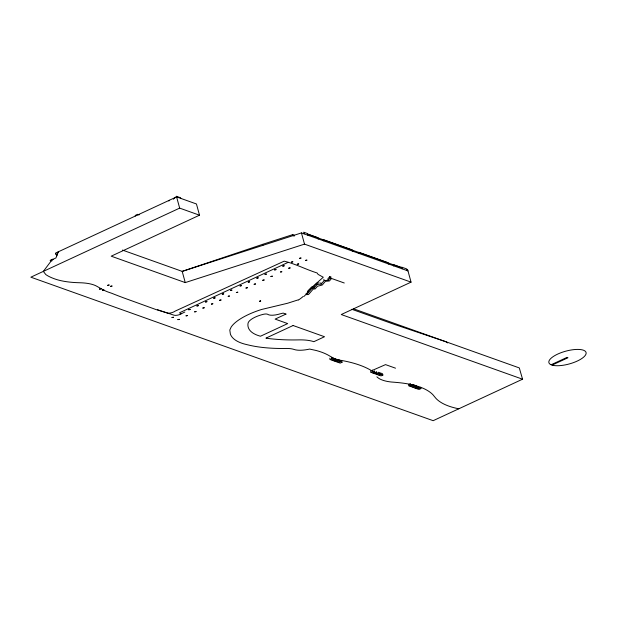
<?xml version="1.0" encoding="UTF-8"?>
<svg xmlns="http://www.w3.org/2000/svg" width="617" height="617" viewBox="0 0 617 617"><rect width="100%" height="100%" fill="white"/><g stroke="black" fill="none" stroke-linecap="round" stroke-linejoin="round"><path stroke-width="0.93" d="M56.556 256.302L57.983 252.453M307.474 291.278L323.269 277.241L318.094 274.395L317.084 272.953C306.001 269.506 295.558 263.891 284.167 261.168L175.112 311.13A5.083 1.751 -15.3 0 1 167.947 313.197L155.9 309.518L129.501 299.993A1165.251 400.448 -15.3 0 1 111.793 293.306L107.844 291.941A175.467 60.304 -15.3 0 1 103.455 290.029L96.985 286.365A53.733 18.464 -15.3 0 0 81.752 282.825L77.056 282.655A96.152 33.04 -15.3 0 1 54.666 278.892L53.047 278.275A106.888 36.735 -15.3 0 1 45.805 274.565L43.337 271.387L52.106 259.734L55.954 257.945L58.222 251.836M308.677 290.43L311.169 287.53M306.186 293.33L306.556 294.671L312.163 288.154L314.169 287.962L317.177 284.468L321.187 284.09L324.195 280.596L328.213 280.218L330.149 277.966L329.779 276.624L327.843 278.869L328.213 280.218M312.163 288.154L311.793 286.805L313.798 286.62L316.205 283.82M331.56 278.468L329.424 280.951L325.414 281.329L322.221 285.039L317.5 286.234L315.202 288.903L313.197 289.095L308.562 294.486L306.556 294.671M173.369 199.198L173.963 198.635M174.364 198.281L175.267 197.509M175.675 197.502L176.439 196.314L180.58 197.787L180.742 198.373M184.838 312.04L182.216 313.305A5.083 1.751 -15.3 0 1 173.986 315.179L157.582 309.757M53 259.58L50.401 260.79L50.278 260.335L52.877 259.132M55.785 253.471L56.093 254.59L55.669 253.024L176.593 196.892L196.445 203.972L199.515 215.194L179.663 208.114L30.85 277.18L433.173 420.686L522.607 379.177M199.515 215.194L111.199 256.178L185.254 282.594L304.513 244.131L411.053 282.139L407.706 269.907L406.935 269.637M179.616 312.734L288.17 262.348M411.053 282.139L341.247 314.531L522.553 379.2L519.298 367.917L353.495 308.778M329.786 358.176L330.157 359.518L331.992 358.67L342.042 362.256L341.679 360.906M332.162 360.235L334.005 359.387L333.635 358.037M334.175 360.953L336.018 360.104L335.648 358.755M336.188 361.67L338.023 360.822L337.653 359.472L339.666 360.189L340.036 361.539L338.193 362.387M342.042 362.256L340.206 363.105L330.157 359.518M370.624 370.979L370.994 372.329L372.83 371.473L382.879 375.059L382.517 373.709M373 373.046L374.843 372.19L374.473 370.84M375.013 373.763L376.856 372.907L376.486 371.557M377.026 374.48L378.861 373.624L378.499 372.275L379.833 372.753M379.031 375.198L380.874 374.342L380.504 372.992L381.846 373.47M382.879 375.059L381.044 375.907L370.994 372.329M409.858 383.967L408.631 384.538L409.002 385.88L419.051 389.466L420.887 388.61L420.524 387.268M409.002 385.88L410.837 385.031L420.887 388.61M411.007 386.597L412.85 385.748L412.48 384.399M413.02 387.314L414.863 386.466L414.493 385.116L413.151 384.638M415.033 388.031L416.868 387.183L416.498 385.833L415.164 385.355M417.038 388.749L418.881 387.9L418.511 386.55M551.135 364.755L566.992 357.397L567.972 357.744L552.115 365.102M297.972 299.931L287.591 303.248L261.546 309.487A41.131 14.137 -15.3 0 0 231.167 327.056L229.802 330.033L230.38 334.059A81.776 28.104 -15.3 0 0 246.129 344.456L249.538 345.258A140.344 48.234 -15.3 0 0 282.27 348.482L286.851 348.451A24.888 8.553 -15.3 0 1 293.515 349.284L294.255 349.523A19.875 6.833 -15.3 0 0 309.665 349.068L315.896 350.433A124.904 42.928 -15.3 0 1 329.478 355.878L333.535 358.222A58.492 20.099 -15.3 0 0 339.928 360.158L344.386 360.991A187.198 64.33 -15.3 0 1 371.627 370.709L385.525 364.616L395.52 368.179M262.611 244.347L182.185 271.38L122.459 250.078M294.101 235.139L292.697 234.637L262.626 244.34L262.896 245.35M407.984 270.917L301.443 232.917L182.192 271.38L185.254 282.594M139.527 214.701L137.861 214.87L137.707 214.292L135.223 215.441L135.378 216.027M317.608 283.049L319.213 282.894M458.809 408.786L456.942 408.408A119.814 41.177 -15.3 0 1 435.725 398.127L432.957 394.772A124.349 42.735 -15.3 0 0 423.046 388.247C413.058 383.998 402.145 382.795 391.425 382.023A55.152 18.95 -15.3 0 1 376.987 376.925L376.894 376.825M351.821 309.287L394.926 324.596L446.014 341.779L447.549 342.921M307.497 233.959L317.755 237.622L318.094 238.856M401.729 267.577L393.53 264.647L393.87 265.881M307.413 234.098L317.423 237.668M317.817 237.846L351.844 249.947M352.238 250.124L387.399 262.626M387.792 262.803L401.397 267.624M294.247 236.103L292.975 235.648L292.697 234.637M329.779 276.624L331.19 277.126M330.149 277.966L344.271 283.002M50.278 260.335L51.928 260.929M407.212 270.639L406.75 268.958L401.605 267.122L402.068 268.804M393.461 264.824L393.739 265.834M388.54 263.073L388.818 264.084M388.07 263.814L387.731 262.58L359.109 252.368L359.449 253.602M410.475 383.681L410.837 385.031M358.415 252.33L358.693 253.332M352.993 250.394L353.271 251.404M352.515 251.134L352.176 249.9L323.555 239.689L323.894 240.923M372.467 370.123L372.83 371.473M322.868 239.643L323.138 240.653M317.948 237.892L318.218 238.902M323.832 279.246L324.195 280.596M307.829 235.193L307.374 233.511L303.672 232.193L304.135 233.874M320.825 282.74L321.187 284.09M316.806 283.118L317.177 284.468M301.443 232.917L304.513 244.131M313.798 286.62L314.169 287.962M331.63 357.32L331.992 358.67M176.439 196.314L179.663 208.114M169.313 200.278A32.57 11.191 -15.3 0 1 168.865 201.011M308.299 291.193A56.679 20.484 -12.8 0 1 303.996 296.391M303.14 296.461A55.476 24.688 -3.4 0 1 298.373 300.047M260.49 300.942C261.33 301.212 259.765 300.803 260.49 300.942M259.695 301.335L260.135 300.973L259.68 301.343M260.042 301.281L260.505 301.281L260.042 301.281M99.522 289.103L100.941 288.818L99.522 289.103M102.407 290.129L103.826 289.843L102.407 290.129M107.697 285.309L109.116 285.023L107.697 285.309M110.582 286.334L112.001 286.049L110.582 286.334M171.981 317.531L173.4 317.246L171.981 317.531M177.881 319.637L179.3 319.351L177.881 319.637M180.156 313.737L181.575 313.451L180.226 313.66M186.056 315.842L187.483 315.557L186.056 315.842M188.74 309.749L190.167 309.464L188.74 309.749M194.648 311.855L196.067 311.57L194.648 311.855M196.923 305.955L198.342 305.67L196.923 305.955M202.823 308.06L204.242 307.775L202.823 308.06M205.507 301.975L206.926 301.69L205.507 301.975M211.407 304.081L212.826 303.795L211.407 304.081M213.683 298.181L215.102 297.895L213.683 298.181M219.583 300.278L221.009 299.993L219.583 300.278M222.267 294.193L223.693 293.908L222.267 294.193M228.174 296.299L229.593 296.013L228.236 296.214M230.45 290.399L231.869 290.113L230.45 290.399M236.35 292.504L237.769 292.219L236.35 292.504M240.059 285.941L241.478 285.648L240.059 285.941M245.959 288.039L247.378 287.753L245.959 288.039M248.235 282.139L249.654 281.853L248.235 282.139M254.135 284.244L255.554 283.959L254.135 284.244M256.819 278.159L258.238 277.874L256.819 278.159M262.719 280.265L264.138 279.979L262.719 280.265M264.994 274.364L266.413 274.079L264.994 274.364M270.902 276.47L272.321 276.185L270.902 276.47M274.604 269.899L276.023 269.614L274.604 269.899M280.504 272.004L281.923 271.719L280.573 271.927M282.779 266.104L284.198 265.819L282.779 266.104M288.687 268.21L290.106 267.925L288.687 268.21M291.371 262.125L292.79 261.839L291.371 262.125M297.271 264.223L298.69 263.937L297.271 264.223M299.546 258.322L300.965 258.037L299.546 258.322M305.446 260.428L306.865 260.143L305.446 260.428M285.964 314.084L275.12 319.112L287.692 323.593L260.482 336.226A69.382 23.847 -15.3 0 1 248.057 323.223A15.888 5.46 -15.3 0 1 263.204 314.346A5.005 1.72 -15.3 0 1 267.786 314.377A11.083 3.81 -15.3 0 0 277.897 314.454A43.73 15.024 -15.3 0 1 283.203 313.097L285.964 314.084M293.098 325.521L265.888 338.155A158.762 54.558 -15.3 0 0 298.713 339.89A46.321 15.919 -15.3 0 1 313.837 341.695L324.519 336.735L293.098 325.521M552.986 365.349L550.433 364.439A19.274 6.625 -15.3 0 1 567.787 350.664A19.274 6.625 -15.3 0 1 584.276 356.541A19.274 6.625 -15.3 0 1 552.986 365.349"/></g></svg>
